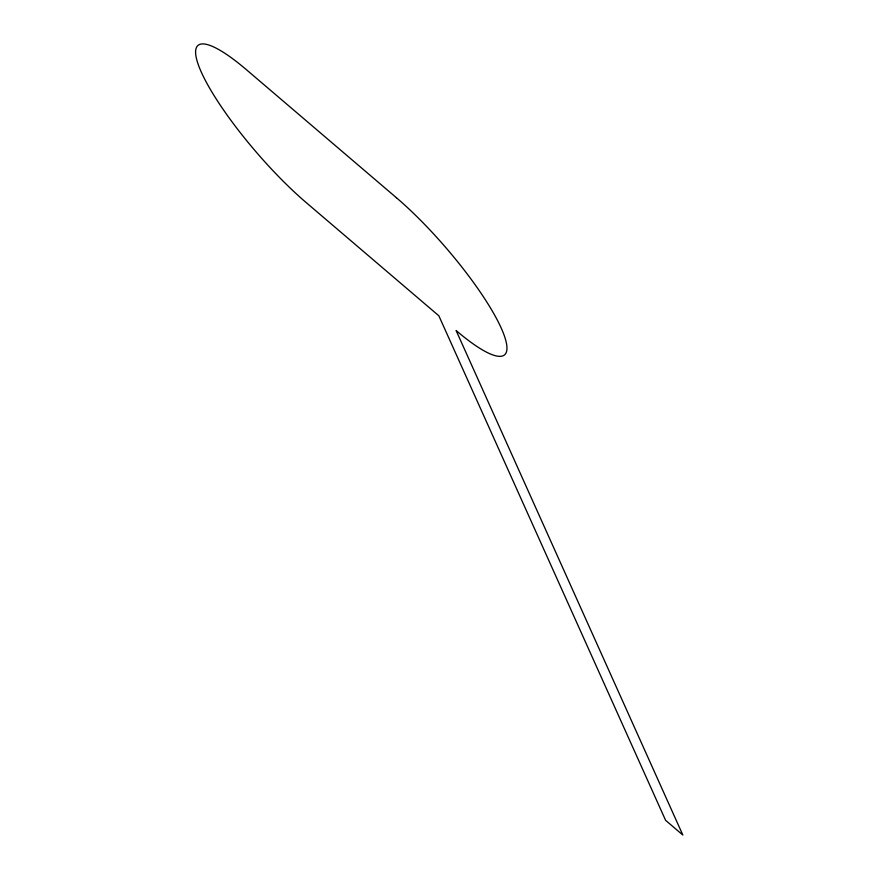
<?xml version="1.0" encoding="UTF-8"?>
<svg xmlns="http://www.w3.org/2000/svg" width="879" height="879" viewBox="0 0 879 879"><rect width="100%" height="100%" fill="white"/><g stroke="black" fill="none" stroke-linecap="round" stroke-linejoin="round"><path stroke-width="1.32" d="M396.429 197.742L246.472 69.76A119.83 25.612 49.2 0 0 201.313 72.144A119.83 25.612 49.2 0 0 306.134 202.533L438.852 315.803L665.601 820.327L682.851 835.05L456.102 330.515A119.83 25.612 49.2 0 0 501.25 328.131A119.83 25.612 49.2 0 0 396.429 197.742"/></g></svg>
